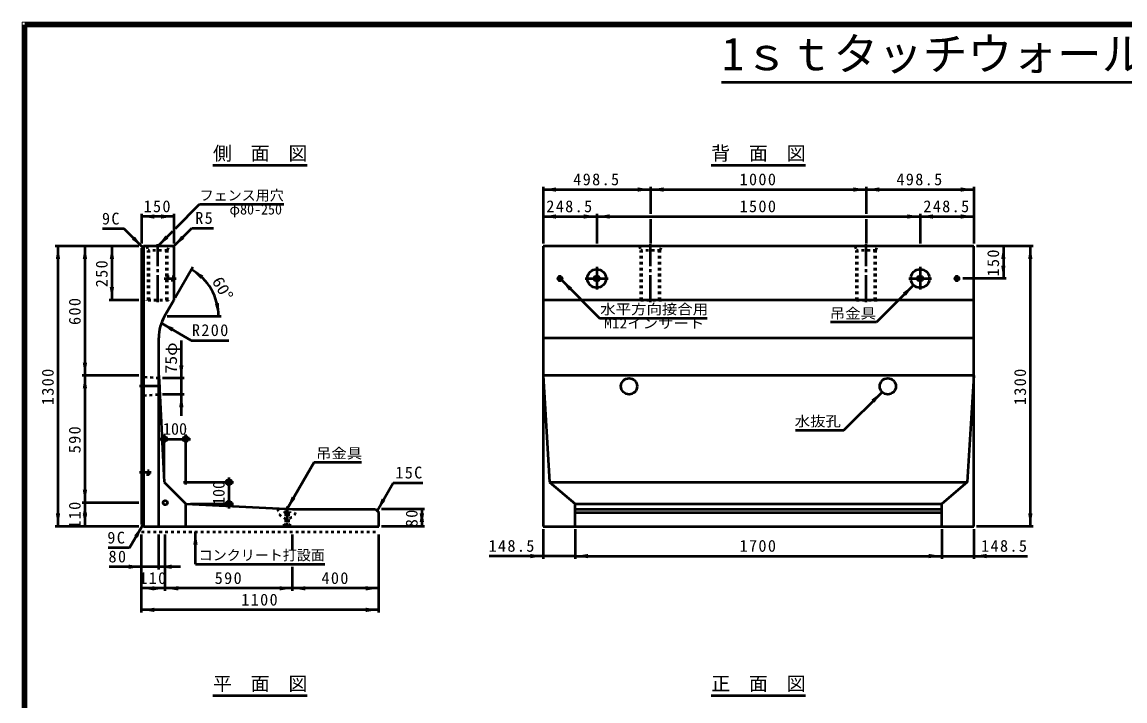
# Model space of a CAD drawing. Units: millimetres, scale not verified, with parts at other scales. Extents: x 100 to 4105, y 100 to 2870.
# Drawn here: x 100 to 2146, y 1610 to 2870 of the extents above; entities that cross this region are included whole.
import ezdxf
from ezdxf.enums import TextEntityAlignment as Align

# ---------------------------------------------------------------- set-up
doc = ezdxf.new("R2010")
doc.units = ezdxf.units.MM
doc.header["$LTSCALE"] = 5
doc.linetypes.add('USER2', pattern=[13.4, 10, -1.2, 1, -1.2])
doc.linetypes.add('USER3', pattern=[2.2, 1, -1.2])
doc.layers.add('V-nasSTD', color=7, linetype='Continuous', lineweight=50)
doc.styles.add('ＭＳ ゴシック', font='')
doc.styles.get('ＭＳ ゴシック').set_extended_font_data('MS Gothic')

msp = doc.modelspace()

# ---------------------------------------------------------------- hatches: boundary and pattern name
at = {"layer": 'V-nasSTD'}
for points in [[(1090.659, 2559.208), (1090.659, 2555.208), (1066.659, 2559.208), (1090.659, 2563.208)], [(1242.059, 2559.208), (1242.059, 2563.208), (1266.059, 2559.208), (1242.059, 2555.208)], [(1290.059, 2559.208), (1290.059, 2555.208), (1266.059, 2559.208), (1290.059, 2563.208)], [(1642.059, 2559.208), (1642.059, 2563.208), (1666.059, 2559.208), (1642.059, 2555.208)], [(1690.059, 2559.208), (1690.059, 2555.208), (1666.059, 2559.208), (1690.059, 2563.208)], [(1841.459, 2559.208), (1841.459, 2563.208), (1865.459, 2559.208), (1841.459, 2555.208)], [(345.659, 2509.208), (345.659, 2505.208), (321.659, 2509.208), (345.659, 2513.208)], [(357.659, 2509.208), (357.659, 2513.208), (381.659, 2509.208), (357.659, 2505.208)], [(1090.659, 2509.208), (1090.659, 2505.208), (1066.659, 2509.208), (1090.659, 2513.208)], [(1142.059, 2509.208), (1142.059, 2513.208), (1166.059, 2509.208), (1142.059, 2505.208)], [(1190.059, 2509.208), (1190.059, 2505.208), (1166.059, 2509.208), (1190.059, 2513.208)], [(1742.059, 2509.208), (1742.059, 2513.208), (1766.059, 2509.208), (1742.059, 2505.208)], [(1790.059, 2509.208), (1790.059, 2505.208), (1766.059, 2509.208), (1790.059, 2513.208)], [(1841.459, 2509.208), (1841.459, 2513.208), (1865.459, 2509.208), (1841.459, 2505.208)], [(306.488, 2469.378), (309.316, 2472.207), (323.459, 2452.408), (303.66, 2466.55)], [(368.629, 2471.178), (371.458, 2468.35), (351.659, 2454.208), (365.801, 2474.007)], [(398.043, 2470.593), (400.872, 2467.764), (381.073, 2453.622), (395.215, 2473.421)], [(166.659, 2430.208), (162.659, 2430.208), (166.659, 2454.208), (170.659, 2430.208)], [(216.659, 2430.208), (212.659, 2430.208), (216.659, 2454.208), (220.659, 2430.208)], [(266.659, 2430.208), (262.659, 2430.208), (266.659, 2454.208), (270.659, 2430.208)], [(1920.459, 2430.208), (1916.459, 2430.208), (1920.459, 2454.208), (1924.459, 2430.208)], [(1970.459, 2430.208), (1966.459, 2430.208), (1970.459, 2454.208), (1974.459, 2430.208)], [(1920.459, 2418.208), (1924.459, 2418.208), (1920.459, 2394.208), (1916.459, 2418.208)], [(433.661, 2396.591), (431.28, 2393.377), (414.377, 2410.877), (436.043, 2399.805)], [(266.659, 2378.208), (270.659, 2378.208), (266.659, 2354.208), (262.659, 2378.208)], [(1117.516, 2374.55), (1120.345, 2377.379), (1100.546, 2391.521), (1114.688, 2371.722)], [(1736.926, 2365.075), (1734.097, 2367.904), (1753.896, 2382.046), (1739.754, 2362.247)], [(461.647, 2348.119), (457.673, 2347.664), (464.377, 2324.275), (465.621, 2348.574)], [(379.181, 2299.397), (377.181, 2295.933), (358.397, 2311.397), (381.181, 2302.861)], [(216.659, 2238.208), (220.659, 2238.208), (216.659, 2214.208), (212.659, 2238.208)], [(395.438, 2233.208), (391.438, 2233.208), (395.438, 2209.208), (399.438, 2233.208)], [(216.659, 2190.208), (212.659, 2190.208), (216.659, 2214.208), (220.659, 2190.208)], [(395.438, 2155.208), (399.438, 2155.208), (395.438, 2179.208), (391.438, 2155.208)], [(1678.481, 2166.631), (1675.653, 2169.459), (1695.452, 2183.601), (1681.31, 2163.802)], [(216.659, 2002.208), (220.659, 2002.208), (216.659, 1978.208), (212.659, 2002.208)], [(603.659, 1987.501), (607.123, 1985.501), (591.659, 1966.716), (600.195, 1989.501)], [(770.659, 1983.993), (774.123, 1981.993), (758.659, 1963.208), (767.195, 1985.993)], [(216.659, 1954.208), (212.659, 1954.208), (216.659, 1978.208), (220.659, 1954.208)], [(841.659, 1942.208), (837.659, 1942.208), (841.659, 1966.208), (845.659, 1942.208)], [(166.659, 1958.208), (170.659, 1958.208), (166.659, 1934.208), (162.659, 1958.208)], [(216.659, 1958.208), (220.659, 1958.208), (216.659, 1934.208), (212.659, 1958.208)], [(841.659, 1958.208), (845.659, 1958.208), (841.659, 1934.208), (837.659, 1958.208)], [(1970.459, 1958.208), (1974.459, 1958.208), (1970.459, 1934.208), (1966.459, 1958.208)], [(311.459, 1915.223), (307.995, 1917.223), (323.459, 1936.008), (314.923, 1913.223)], [(421.659, 1900.408), (417.659, 1900.408), (421.659, 1924.408), (425.659, 1900.408)], [(1042.659, 1879.208), (1042.659, 1883.208), (1066.659, 1879.208), (1042.659, 1875.208)], [(1150.059, 1879.208), (1150.059, 1875.208), (1126.059, 1879.208), (1150.059, 1883.208)], [(1782.059, 1879.208), (1782.059, 1883.208), (1806.059, 1879.208), (1782.059, 1875.208)], [(1889.459, 1879.208), (1889.459, 1875.208), (1865.459, 1879.208), (1889.459, 1883.208)], [(297.659, 1859.408), (297.659, 1863.408), (321.659, 1859.408), (297.659, 1855.408)], [(377.659, 1859.408), (377.659, 1855.408), (353.659, 1859.408), (377.659, 1863.408)], [(345.659, 1819.408), (345.659, 1815.408), (321.659, 1819.408), (345.659, 1823.408)], [(341.659, 1819.408), (341.659, 1823.408), (365.659, 1819.408), (341.659, 1815.408)], [(389.659, 1819.408), (389.659, 1815.408), (365.659, 1819.408), (389.659, 1823.408)], [(577.659, 1819.408), (577.659, 1823.408), (601.659, 1819.408), (577.659, 1815.408)], [(625.659, 1819.408), (625.659, 1815.408), (601.659, 1819.408), (625.659, 1823.408)], [(737.659, 1819.408), (737.659, 1823.408), (761.659, 1819.408), (737.659, 1815.408)], [(345.659, 1779.408), (345.659, 1775.408), (321.659, 1779.408), (345.659, 1783.408)], [(737.659, 1779.408), (737.659, 1783.408), (761.659, 1779.408), (737.659, 1775.408)]]:
    msp.add_hatch(color=256, dxfattribs=at).paths.add_polyline_path(points)

# ---------------------------------------------------------------- linework, layer by layer
at = {"layer": 'V-nasSTD', "lineweight": 100}
for p, q in [((105, 2865), (105, 105)), ((4100, 2865), (105, 2865))]:
    msp.add_line(p, q, dxfattribs=at)
at = {"layer": 'V-nasSTD'}
for p, q in [((1397.476, 2758.465), (2807.524, 2758.465)), ((454.159, 2604.208), (629.159, 2604.208)), ((1378.559, 2604.208), (1553.559, 2604.208)), ((1066.659, 2564.208), (1066.659, 2459.208)), ((1066.659, 2559.208), (1266.059, 2559.208)), ((1266.059, 2564.208), (1266.059, 2514.208)), ((1266.059, 2559.208), (1666.059, 2559.208)), ((1666.059, 2564.208), (1666.059, 2514.208)), ((1666.059, 2559.208), (1865.459, 2559.208)), ((1865.459, 2564.208), (1865.459, 2459.208)), ((384.487, 2487.036), (429.44, 2531.99)), ((429.44, 2531.99), (585.44, 2531.99)), ((321.659, 2514.208), (321.659, 2459.208)), ((381.659, 2509.208), (321.659, 2509.208)), ((381.659, 2514.208), (381.659, 2459.208)), ((1066.659, 2509.208), (1166.059, 2509.208)), ((1166.059, 2514.208), (1166.059, 2459.208)), ((1166.059, 2509.208), (1766.059, 2509.208)), ((1266.059, 2504.208), (1266.059, 2459.208)), ((1666.059, 2504.208), (1666.059, 2459.208)), ((1766.059, 2514.208), (1766.059, 2459.208)), ((1766.059, 2509.208), (1865.459, 2509.208)), ((289.517, 2486.349), (249.517, 2486.349)), ((323.459, 2452.408), (289.517, 2486.349)), ((378.83, 2481.379), (351.659, 2454.208)), ((381.073, 2453.622), (415.014, 2487.563)), ((415.014, 2487.563), (455.014, 2487.563)), ((316.659, 2454.208), (161.659, 2454.208)), ((166.659, 2454.208), (166.659, 1934.208)), ((216.659, 2454.208), (216.659, 2214.208)), ((266.659, 2454.208), (266.659, 2354.208)), ((325.259, 2454.208), (321.659, 2450.608)), ((321.659, 2450.608), (321.659, 1937.808)), ((325.259, 2454.208), (325.259, 1934.208)), ((379.659, 2454.208), (325.259, 2454.208)), ((381.659, 2452.208), (381.659, 2354.208)), ((1066.659, 2454.208), (1066.659, 1934.208)), ((1865.459, 2454.208), (1066.659, 2454.208)), ((1865.459, 1934.208), (1865.459, 2454.208)), ((1975.459, 2454.208), (1870.459, 2454.208)), ((1920.459, 2454.208), (1920.459, 2394.208)), ((1970.459, 2454.208), (1970.459, 1934.208)), ((416.877, 2415.207), (384.177, 2358.569)), ((1925.459, 2394.208), (1845.459, 2394.208)), ((1100.546, 2391.521), (1171.256, 2320.81)), ((1753.896, 2382.046), (1684.823, 2312.972)), ((316.659, 2354.208), (261.659, 2354.208)), ((381.659, 2354.208), (364.377, 2324.275)), ((1865.459, 2354.208), (1066.659, 2354.208)), ((369.377, 2324.275), (469.377, 2324.275)), ((1171.256, 2320.81), (1371.256, 2320.81)), ((1684.823, 2312.972), (1599.823, 2312.972)), ((358.397, 2311.397), (413.822, 2279.397)), ((353.659, 1934.208), (353.659, 2284.275)), ((395.438, 2279.208), (395.438, 2209.208)), ((413.822, 2279.397), (483.822, 2279.397)), ((1066.659, 2284.275), (1865.459, 2284.275)), ((316.659, 2214.208), (211.659, 2214.208)), ((216.659, 2214.208), (216.659, 1978.208)), ((353.659, 2214.208), (363.723, 2016.272)), ((1865.459, 2214.208), (1066.659, 2214.208)), ((1066.659, 2214.208), (1078.6, 2016.272)), ((1865.459, 2214.208), (1853.517, 2016.272)), ((400.438, 2209.208), (360.438, 2209.208)), ((395.438, 2209.208), (395.438, 2179.208)), ((400.438, 2179.208), (360.438, 2179.208)), ((395.438, 2179.208), (395.438, 2139.208)), ((1624.741, 2112.891), (1695.452, 2183.601)), ((1534.741, 2112.891), (1624.741, 2112.891)), ((355.223, 2096.272), (412.223, 2096.272)), ((363.723, 2024.772), (363.723, 2104.772)), ((403.723, 2011.772), (403.723, 2104.772)), ((591.659, 1966.716), (641.659, 2053.319)), ((641.659, 2053.319), (729.659, 2053.319)), ((363.723, 2016.272), (403.723, 1976.272)), ((399.223, 2016.272), (492.223, 2016.272)), ((483.723, 2024.772), (483.723, 1967.772)), ((758.659, 1963.208), (788.659, 2015.169)), ((788.659, 2015.169), (843.659, 2015.169)), ((1078.6, 2016.272), (1853.517, 2016.272)), ((1078.6, 2016.272), (1126.059, 1976.272)), ((1853.517, 2016.272), (1806.059, 1976.272)), ((316.659, 1978.208), (211.659, 1978.208)), ((216.659, 1978.208), (216.659, 1934.208)), ((403.723, 1976.272), (601.659, 1966.208)), ((403.723, 1934.208), (403.723, 1976.272)), ((412.223, 1976.272), (492.223, 1976.272)), ((601.659, 1966.208), (755.659, 1966.208)), ((755.659, 1966.208), (761.659, 1960.208)), ((846.659, 1966.208), (766.659, 1966.208)), ((841.659, 1966.208), (841.659, 1934.208)), ((1126.059, 1934.208), (1126.059, 1976.272)), ((1126.059, 1976.272), (1806.059, 1976.272)), ((1126.059, 1966.208), (1806.059, 1966.208)), ((1806.059, 1934.208), (1806.059, 1976.272)), ((761.659, 1934.208), (761.659, 1960.208)), ((1126.059, 1960.208), (1806.059, 1960.208)), ((316.659, 1934.208), (161.659, 1934.208)), ((323.459, 1936.008), (299.459, 1894.439)), ((321.659, 1937.808), (325.259, 1934.208)), ((325.259, 1934.208), (761.659, 1934.208)), ((421.659, 1864.408), (421.659, 1924.408)), ((846.659, 1934.208), (766.659, 1934.208)), ((1066.659, 1934.208), (1865.459, 1934.208)), ((1066.659, 1929.208), (1066.659, 1874.208)), ((1126.059, 1929.208), (1126.059, 1874.208)), ((1806.059, 1929.208), (1806.059, 1874.208)), ((1865.459, 1929.208), (1865.459, 1874.208)), ((1975.459, 1934.208), (1870.459, 1934.208)), ((321.659, 1774.408), (321.659, 1919.408)), ((353.659, 1854.408), (353.659, 1919.408)), ((365.659, 1814.408), (365.659, 1919.408)), ((601.659, 1891.408), (601.659, 1919.408)), ((761.659, 1774.408), (761.659, 1919.408)), ((299.459, 1894.439), (259.459, 1894.439)), ((421.659, 1864.408), (661.659, 1864.408)), ((1066.659, 1879.208), (966.659, 1879.208)), ((1126.059, 1879.208), (1066.659, 1879.208)), ((1126.059, 1879.208), (1806.059, 1879.208)), ((1806.059, 1879.208), (1865.459, 1879.208)), ((1865.459, 1879.208), (1965.459, 1879.208)), ((321.659, 1859.408), (261.659, 1859.408)), ((353.659, 1859.408), (321.659, 1859.408)), ((393.659, 1859.408), (353.659, 1859.408)), ((601.659, 1814.408), (601.659, 1859.408)), ((365.659, 1819.408), (321.659, 1819.408)), ((601.659, 1819.408), (365.659, 1819.408)), ((761.659, 1819.408), (601.659, 1819.408)), ((761.659, 1779.408), (321.659, 1779.408)), ((454.159, 1620.408), (629.159, 1620.408)), ((1378.559, 1620.408), (1553.559, 1620.408))]:
    msp.add_line(p, q, dxfattribs=at)
at = {"layer": 'V-nasSTD', "linetype": 'USER2'}
for p, q in [((351.659, 2350.208), (351.659, 2458.208)), ((1266.059, 2350.208), (1266.059, 2458.208)), ((1666.059, 2350.208), (1666.059, 2458.208)), ((1166.059, 2416.008), (1166.059, 2373.608)), ((1766.059, 2416.008), (1766.059, 2373.608)), ((363.659, 2394.208), (385.659, 2394.208)), ((1091.859, 2394.208), (1103.859, 2394.208)), ((1097.859, 2388.208), (1097.859, 2400.208)), ((1144.859, 2394.208), (1187.259, 2394.208)), ((1744.859, 2394.208), (1787.259, 2394.208)), ((1828.259, 2394.208), (1840.259, 2394.208)), ((1834.259, 2388.208), (1834.259, 2400.208)), ((357.659, 2194.208), (317.659, 2194.208)), ((339.659, 2034.208), (317.659, 2034.208)), ((591.659, 1971.208), (591.659, 1941.208))]:
    msp.add_line(p, q, dxfattribs=at)
at = {"layer": 'V-nasSTD', "linetype": 'USER3'}
for p, q in [((330.659, 2454.208), (333.659, 2446.208)), ((333.659, 2354.208), (333.659, 2446.208)), ((369.659, 2446.208), (333.659, 2446.208)), ((335.659, 2354.208), (335.659, 2446.208)), ((367.659, 2354.208), (367.659, 2446.208)), ((369.659, 2446.208), (372.659, 2454.208)), ((369.659, 2354.208), (369.659, 2446.208)), ((1245.059, 2454.208), (1248.059, 2446.208)), ((1248.059, 2354.208), (1248.059, 2446.208)), ((1284.059, 2446.208), (1248.059, 2446.208)), ((1250.059, 2354.208), (1250.059, 2446.208)), ((1282.059, 2354.208), (1282.059, 2446.208)), ((1284.059, 2446.208), (1287.059, 2454.208)), ((1284.059, 2354.208), (1284.059, 2446.208)), ((1645.059, 2454.208), (1648.059, 2446.208)), ((1648.059, 2354.208), (1648.059, 2446.208)), ((1684.059, 2446.208), (1648.059, 2446.208)), ((1650.059, 2354.208), (1650.059, 2446.208)), ((1682.059, 2354.208), (1682.059, 2446.208)), ((1684.059, 2446.208), (1687.059, 2454.208)), ((1684.059, 2354.208), (1684.059, 2446.208)), ((367.659, 2390.208), (367.659, 2398.208)), ((367.659, 2398.208), (381.659, 2398.208)), ((381.659, 2390.208), (367.659, 2390.208)), ((371.659, 2354.208), (331.659, 2354.208)), ((331.659, 2353.408), (331.659, 2354.208)), ((371.659, 2353.408), (331.659, 2353.408)), ((371.659, 2353.408), (371.659, 2354.208)), ((1286.059, 2354.208), (1246.059, 2354.208)), ((1246.059, 2353.408), (1246.059, 2354.208)), ((1286.059, 2353.408), (1246.059, 2353.408)), ((1282.059, 2354.208), (1250.059, 2354.208)), ((1286.059, 2353.408), (1286.059, 2354.208)), ((1686.059, 2354.208), (1646.059, 2354.208)), ((1646.059, 2353.408), (1646.059, 2354.208)), ((1686.059, 2353.408), (1646.059, 2353.408)), ((1682.059, 2354.208), (1650.059, 2354.208)), ((1682.059, 2354.208), (1650.059, 2354.208)), ((1686.059, 2353.408), (1686.059, 2354.208)), ((325.659, 2211.208), (321.659, 2214.808)), ((353.913, 2209.208), (325.659, 2211.208)), ((325.659, 2177.208), (325.659, 2211.208)), ((325.659, 2177.208), (321.659, 2173.608)), ((325.659, 2177.208), (355.438, 2179.208)), ((321.659, 2038.208), (335.659, 2038.208)), ((335.659, 2030.208), (321.659, 2030.208)), ((335.659, 2030.208), (335.659, 2038.208)), ((586.659, 1962.208), (596.659, 1962.208)), ((586.659, 1962.208), (586.659, 1959.408)), ((586.659, 1959.408), (588.859, 1958.208)), ((586.659, 1959.408), (596.659, 1959.408)), ((588.859, 1958.208), (588.859, 1938.208)), ((588.859, 1958.208), (594.459, 1958.208)), ((594.459, 1958.208), (596.659, 1959.408)), ((594.459, 1958.208), (594.459, 1938.208)), ((596.659, 1962.208), (596.659, 1959.408)), ((321.659, 1924.408), (761.659, 1924.408)), ((584.659, 1936.208), (588.859, 1938.208)), ((584.659, 1936.208), (584.659, 1935.008)), ((584.659, 1936.208), (598.659, 1936.208)), ((584.659, 1935.008), (598.659, 1935.008)), ((588.859, 1938.208), (594.459, 1938.208)), ((594.459, 1938.208), (598.659, 1936.208)), ((598.659, 1936.208), (598.659, 1935.008))]:
    msp.add_line(p, q, dxfattribs=at)
at = {"layer": 'V-nasSTD', "lineweight": 13}
msp.add_lwpolyline([(100, 100), (100, 2870), (4105, 2870), (4105, 100)], close=True, dxfattribs=at)
at = {"layer": 'V-nasSTD'}
for centre, radius in [((1097.859, 2394.208), 3.8), ((1097.859, 2394.208), 2.4), ((1097.859, 2394.208), 2), ((1166.059, 2394.208), 17.2), ((1166.059, 2394.208), 5), ((1766.059, 2394.208), 17.2), ((1766.059, 2394.208), 5), ((1834.259, 2394.208), 3.8), ((1834.259, 2394.208), 2.4), ((1834.259, 2394.208), 2), ((1226.059, 2194.208), 15), ((1706.059, 2194.208), 15), ((363.723, 2096.272), 5), ((403.723, 2096.272), 5), ((483.723, 2016.272), 5), ((365.659, 1978.208), 4), ((483.723, 1976.272), 5)]:
    msp.add_circle(centre, radius, dxfattribs=at)
for centre, radius, start, end in [((379.659, 2452.208), 2, 0, 90), ((364.377, 2324.275), 100, 0, 60), ((433.659, 2284.275), 80, 150, 180)]:
    msp.add_arc(centre, radius, start, end, dxfattribs=at)
at = {"layer": 'V-nasSTD', "linetype": 'USER3'}
msp.add_arc((591.659, 1966.208), 17.2, 175.3973, 0, dxfattribs=at)

# ---------------------------------------------------------------- texts
at = {"layer": 'V-nasSTD', "style": 'ＭＳ ゴシック'}
for s, height, p in [('1ｓｔタッチウォール(Ｆ型)  Ｈ=1300', 60.81, (2102.5, 2841.409)), ('側\u3000面\u3000図', 25.66, (541.659, 2639.208)), ('背\u3000面\u3000図', 25.66, (1466.059, 2639.208)), ('フェンス用穴', 19.06, (507.44, 2557.99)), ('φ80-250', 19.06, (533.44, 2531.99)), ('100', 21.99, (383.723, 2126.272)), ('コンクリート打設面', 19.06, (544.687, 1890.408)), ('平\u3000面\u3000図', 25.66, (541.659, 1655.408)), ('正\u3000面\u3000図', 25.66, (1466.059, 1655.408))]:
    msp.add_text(s, height=height, dxfattribs=at).set_placement(p, align=Align.TOP_CENTER)
at = {"layer": 'V-nasSTD', "style": 'ＭＳ ゴシック', "width": 1.1}
for s, rotation, p in [('60°', 300, (481.71, 2381.047)), ('75φ', 90, (365.438, 2246.708))]:
    msp.add_text(s, height=21.99, rotation=rotation, dxfattribs=at).set_placement(p, align=Align.TOP_CENTER)
for s, p in [('水平方向接合用', (1272.756, 2346.81)), ('吊金具', (1641.323, 2338.972)), ('M12インサート', (1272.756, 2320.81)), ('水抜孔', (1576.241, 2138.891)), ('吊金具', (688.159, 2079.319))]:
    msp.add_text(s, height=19.06, dxfattribs=at).set_placement(p, align=Align.TOP_CENTER)
at = {"layer": 'V-nasSTD', "style": 'ＭＳ ゴシック'}
msp.add_text('100', height=21.99, rotation=90, dxfattribs=at).set_placement((453.723, 1996.272), align=Align.TOP_CENTER)
at = {"layer": 'V-nasSTD', "char_height": 21.99, "attachment_point": 2, "style": 'ＭＳ ゴシック'}
for s, insert in [('\\T1.17;498.5', (1166.359, 2589.208)), ('\\T1.17;1000', (1466.059, 2589.208)), ('\\T1.17;498.5', (1765.759, 2589.208)), ('\\T1.17;150', (351.659, 2539.208)), ('\\T1.17;248.5', (1116.359, 2539.208)), ('\\T1.17;1500', (1466.059, 2539.208)), ('\\T1.17;248.5', (1815.759, 2539.208)), ('\\T1.17;9C', (265.767, 2516.349)), ('\\T1.17;R5', (438.764, 2517.563)), ('\\T1.17;R200', (450.072, 2309.397)), ('\\T1.17;15C', (818.659, 2045.169)), ('\\T1.17;9C', (275.709, 1924.439)), ('\\T1.17;148.5', (1009.159, 1909.208)), ('\\T1.17;1700', (1466.059, 1909.208)), ('\\T1.17;148.5', (1922.959, 1909.208)), ('\\T1.17;80', (277.909, 1889.408)), ('\\T1.17;110', (343.659, 1849.408)), ('\\T1.17;590', (483.659, 1849.408)), ('\\T1.17;400', (681.659, 1849.408)), ('\\T1.17;1100', (541.659, 1809.408))]:
    msp.add_mtext(s, dxfattribs=dict(at, insert=insert))
at = {"layer": 'V-nasSTD', "char_height": 21.99, "attachment_point": 2, "rotation": 90, "style": 'ＭＳ ゴシック'}
for s, insert in [('\\T1.17;150', (1890.459, 2424.208)), ('\\T1.17;250', (236.659, 2404.208)), ('\\T1.17;600', (186.659, 2334.208)), ('\\T1.17;1300', (136.659, 2194.208)), ('\\T1.17;1300', (1940.459, 2194.208)), ('\\T1.17;590', (186.659, 2096.208)), ('\\T1.17;110', (186.659, 1956.208)), ('\\T1.17;80', (811.659, 1950.208))]:
    msp.add_mtext(s, dxfattribs=dict(at, insert=insert))

doc.saveas('drawing.dxf')
